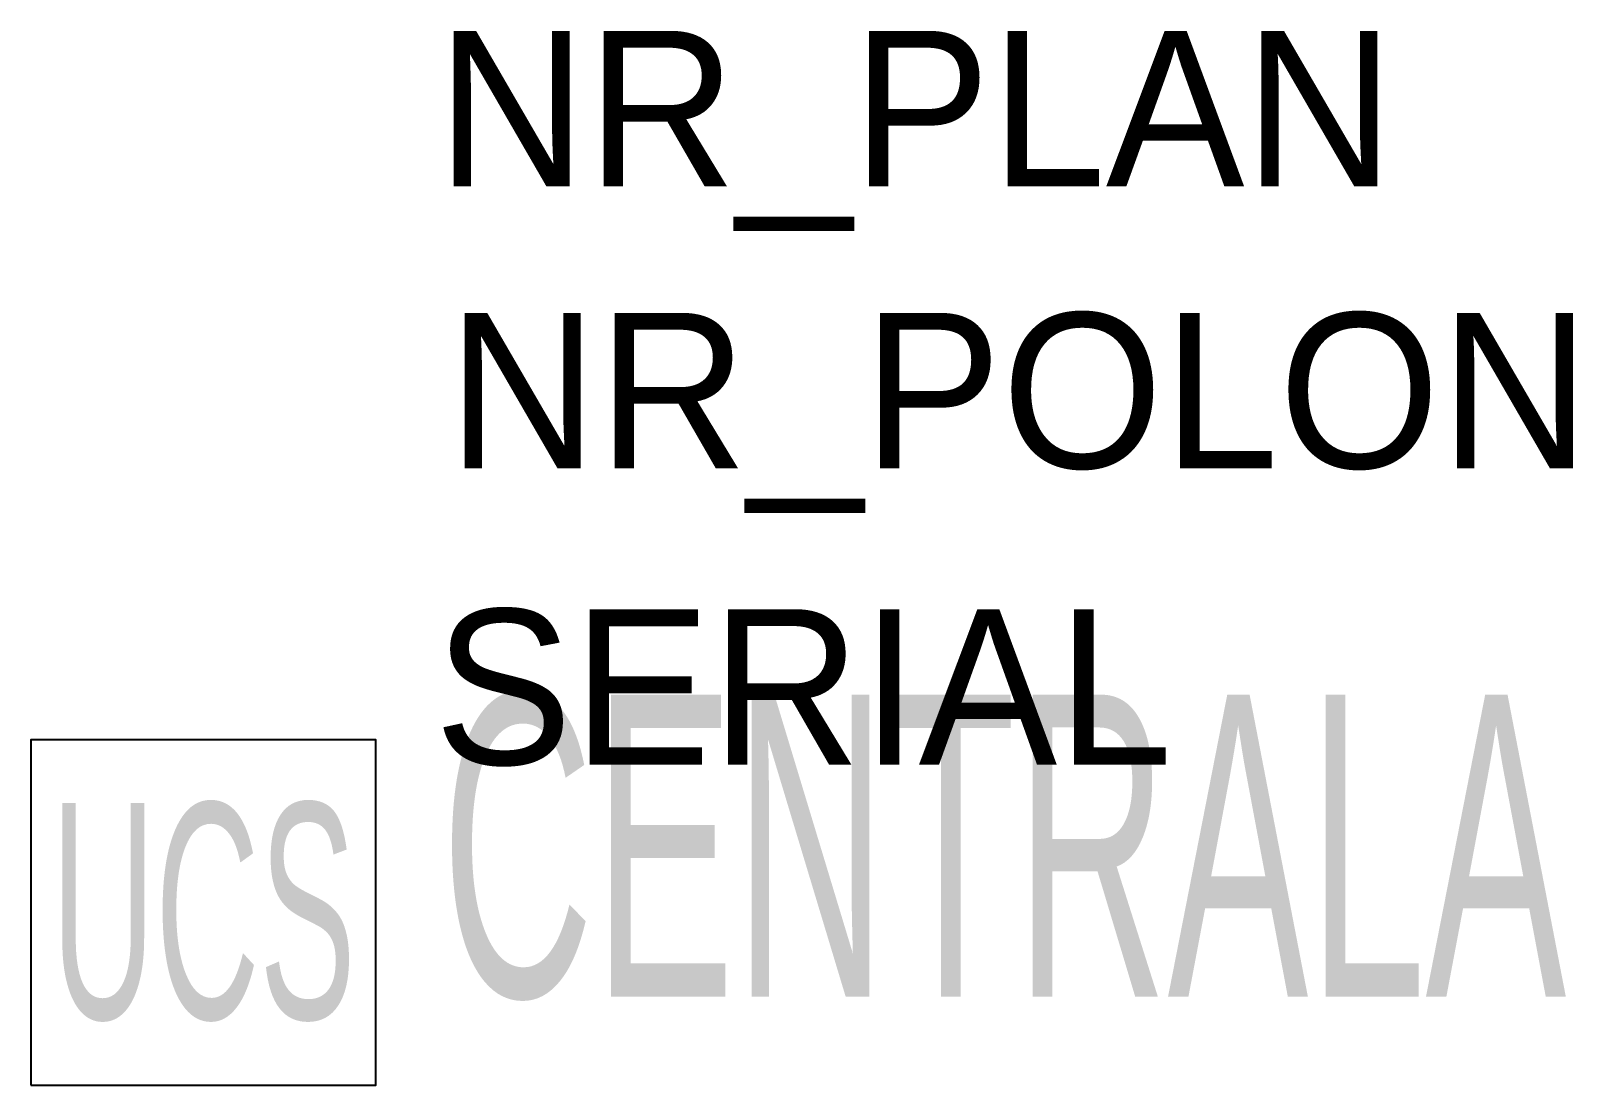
# Model space of a CAD drawing. Header units: millimetres. Extents: x 0 to 1788, y -2 to 1220.
import ezdxf

# ---------------------------------------------------------------- set-up
doc = ezdxf.new("R2010")
doc.units = ezdxf.units.MM
doc.header["$LTSCALE"] = 0.25
doc.styles.add('Opisest3', font='arial.ttf', dxfattribs={"width": 0.5})
doc.styles.get("Standard").update_dxf_attribs({"font": 'PM_SMPLX.shx'})

msp = doc.modelspace()

# ---------------------------------------------------------------- linework, layer by layer
msp.add_lwpolyline([(-0.2, -1.5), (399.8, -1.5), (399.8, 398.5), (-0.2, 398.5)], close=True)

# ---------------------------------------------------------------- texts
at = {"insert": (199.8, 198.5), "char_height": 250, "width": 400, "attachment_point": 5}
msp.add_mtext('\\W0.5;UCS', dxfattribs=at)
for tag, p, flags in [('NR_PLAN', (470.1, 1040.2), 8), ('NR_POLON', (483, 713.4), 9), ('SERIAL', (467.1, 370), 9)]:
    msp.add_attdef(tag, p, 'xx', height=180, dxfattribs=dict(flags=flags))
at = {"style": 'Opisest3', "width": 0.5, "flags": 9}
msp.add_attdef('CENTRALA', (475.6, 101), 'xx', height=350, dxfattribs=at)

doc.saveas('drawing.dxf')
